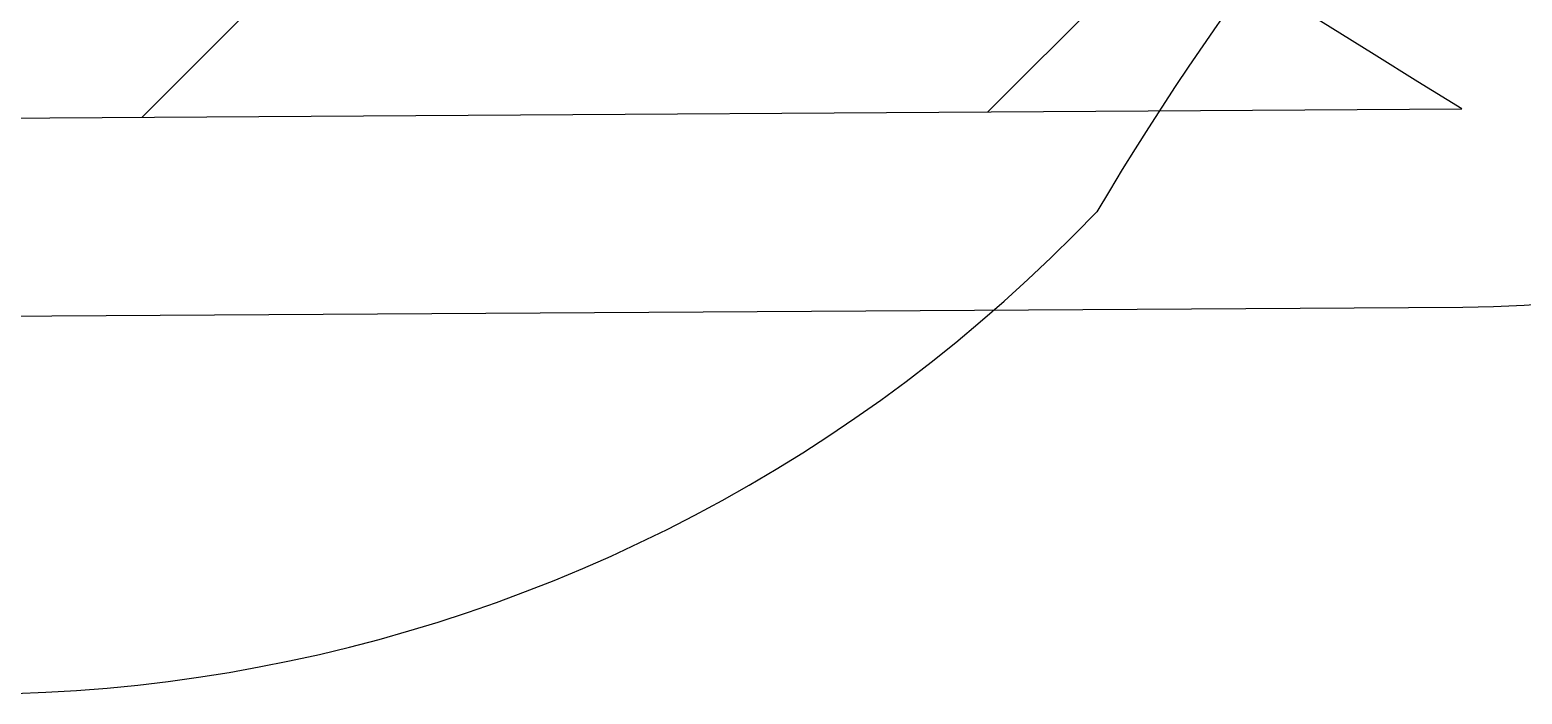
# Model space of a CAD drawing. Header units: feet. Extents: x 919634 to 928945, y 707022 to 708026.
# Drawn here: x 920614.564 to 920618.331, y 707262.724 to 707264.399 of the extents above; entities that cross this region are included whole.
import ezdxf

# ---------------------------------------------------------------- set-up
doc = ezdxf.new("R2010")
doc.units = ezdxf.units.FT
doc.header["$LTSCALE"] = 20
doc.header["$MEASUREMENT"] = 0
for name, color, linetype in [('-u-site-xref', 7, 'Continuous'), ('LK-TREE-050M', 2, 'Continuous'), ('LP-PATT-SHAR', 4, 'Continuous'), ('LP-SHAR-BRDR-CONT', 123, 'Continuous'), ('LP-TREE', 15, 'Continuous')]:
    doc.layers.add(name, color=color, linetype=linetype)
doc.layers.add('Site Plan$0$SP-SIDEWALK', color=2, linetype='Continuous', lineweight=25)
doc.layers.get('-u-site-xref').off()

# ---------------------------------------------------------------- blocks, each defined once
blk = doc.blocks.new('Site Plan')
at = {"layer": 'Site Plan$0$SP-SIDEWALK'}
blk.add_line((920570.021981348, 707263.3981265858), (920618.1815083702, 707263.7000114174), dxfattribs=at)
blk.add_arc((920618.1627034367, 707266.6999524792), 3, 270.3591501261758, 0.3591151232447661, dxfattribs=at)
blk = doc.blocks.new('TREE-SIMP-005')
at = {"layer": 'LK-TREE-050M'}
for centre, radius, start, end in [((0.5861506970211678, -0.664476605715052), 0.4288702278534303, 119.0130174089601, 149.3178692318655), ((0.0544451531613106, -0.2900011770143003), 0.2252759235935523, 242.8610345167371, 316.3018933739532)]:
    blk.add_arc(centre, radius, start, end, dxfattribs=at)

msp = doc.modelspace()

# ---------------------------------------------------------------- block references
at = {"layer": '-u-site-xref'}
msp.add_blockref('Site Plan', (0, 0), dxfattribs=at)

# ---------------------------------------------------------------- next in the draw order: hatches: boundary and pattern name
at = {"layer": 'LP-PATT-SHAR'}
h = msp.add_hatch(dxfattribs=at)
h.set_pattern_fill('ANSI33', color=256, scale=12)
h.set_pattern_definition([(45, (920570.0188471925, 707263.8981167629), (-2.121320343559643, 2.121320343559643), []), (45, (920572.1401675325, 707263.8981167629), (-2.121320343559643, 2.121320343559643), [1.5, -0.75])])
edge = h.paths.add_edge_path()
edge.add_arc((920595.8136595245, 707261.5841900363), 13.28095768624659, 11.101919441552184, 169.6163808106296, ccw=False)
edge.add_line((920608.8460802087, 707264.1415027224), (920618.1783742146, 707264.2000015944))
edge.add_arc((920676.9495941433, 707359.049592889), 111.5818142022975, 229.6545942745336, 238.2165915046579, ccw=False)
edge.add_arc((920595.8136595245, 707261.5841900362), 15.28095768621552, 54.3855011841848, 127.4783455244659)
edge.add_arc((920552.3346389757, 707312.4016800513), 51.62680381288918, 290.0316564624547, 311.4588043924178, ccw=False)
edge.add_line((920570.0188471925, 707263.8981167629), (920582.7502035395, 707263.9779224338))

# ---------------------------------------------------------------- next in the draw order: linework, layer by layer
at = {"layer": 'LP-SHAR-BRDR-CONT'}
msp.add_lwpolyline([(920582.7502035395, 707263.9779224338, -0.8281135263615398), (920608.8460802087, 707264.1415027224), (920618.1783742146, 707264.2000015944, -0.03737615051560902), (920604.7121998763, 707274.006896964, 0.3301997668232748), (920586.5157844159, 707273.7109037819, -0.09376693660008939), (920570.0188471925, 707263.8981167629)], format="xyb", close=True, dxfattribs=at)

# ---------------------------------------------------------------- next in the draw order: block references
at = {"layer": 'LP-TREE', "xscale": 17.4705586228176, "yscale": 17.4705586228176, "zscale": 15.03416260495856}
msp.add_blockref('TREE-SIMP-005', (920613.4603625297, 707271.7257827827), dxfattribs=at)

doc.saveas('drawing.dxf')
